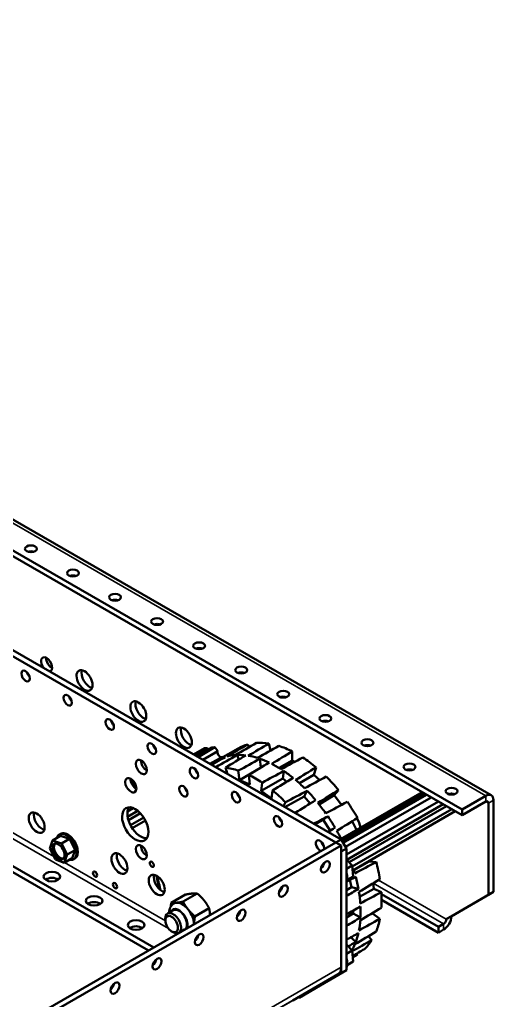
# Model space of a CAD drawing. Header units: inches. Extents: x 7.8 to 84, y 3.4 to 72.4.
# Drawn here: x 75.99 to 83.96, y 48.35 to 64.83 of the extents above; entities that cross this region are included whole.
import ezdxf

# ---------------------------------------------------------------- set-up
doc = ezdxf.new("R2010")
doc.units = ezdxf.units.IN
doc.header["$MEASUREMENT"] = 0
doc.layers.add('Visible (ANSI)', color=7, linetype='Continuous', lineweight=50)
doc.layers.add('Visible Narrow (ANSI)', color=7, linetype='Continuous', lineweight=35)

msp = doc.modelspace()

# ---------------------------------------------------------------- linework, layer by layer
at = {"layer": 'Visible (ANSI)'}
for p, q in [((83.919, 51.797), (61.291, 64.827)), ((60.802, 64.589), (83.43, 51.559)), ((60.802, 64.491), (83.43, 51.461)), ((81.397, 51.052), (58.946, 63.98)), ((81.308, 51.001), (58.858, 63.929)), ((72.204, 52.72), (78.249, 49.239)), ((72.204, 52.618), (78.16, 49.188)), ((78.917, 52.48), (79.099, 52.585)), ((78.938, 52.468), (79.149, 52.589)), ((78.97, 52.449), (79.225, 52.596)), ((78.991, 52.437), (79.275, 52.601)), ((79.149, 52.589), (79.099, 52.585)), ((79.666, 52.583), (79.202, 52.316)), ((79.275, 52.601), (79.225, 52.596)), ((79.326, 52.539), (79.275, 52.601)), ((79.826, 52.649), (79.846, 52.602)), ((80.181, 52.664), (80.208, 52.545)), ((79.07, 52.392), (79.326, 52.539)), ((79.191, 52.322), (79.402, 52.444)), ((79.409, 52.435), (79.402, 52.444)), ((79.652, 52.472), (79.677, 52.395)), ((80.031, 52.41), (80.048, 52.261)), ((80.575, 52.532), (80.575, 52.382)), ((79.291, 52.264), (79.29, 52.268)), ((79.326, 52.387), (79.333, 52.373)), ((79.451, 52.261), (79.485, 52.152)), ((79.687, 52.05), (80.041, 52.257)), ((80.575, 52.382), (80.354, 52.255)), ((80.575, 52.382), (80.618, 52.358)), ((80.977, 52.264), (80.94, 52.141)), ((78.962, 52.19), (78.974, 52.197)), ((78.979, 52.187), (78.968, 52.181)), ((79.457, 52.169), (79.476, 52.18)), ((79.687, 52.05), (79.668, 52.209)), ((79.843, 52.138), (79.862, 51.978)), ((80.052, 51.869), (80.416, 52.076)), ((80.433, 52.204), (80.416, 52.076)), ((80.416, 52.076), (80.485, 52.024)), ((80.94, 52.141), (80.696, 51.997)), ((80.94, 52.141), (81.039, 52.051)), ((77.86, 52.038), (77.929, 51.999)), ((77.876, 51.992), (77.949, 51.95)), ((77.937, 51.916), (77.954, 51.925)), ((79.862, 51.978), (79.687, 52.05)), ((80.052, 51.869), (80.07, 52.007)), ((80.226, 51.739), (80.052, 51.869)), ((80.245, 51.877), (80.226, 51.739)), ((80.452, 51.596), (80.774, 51.774)), ((80.825, 51.873), (80.774, 51.774)), ((80.774, 51.774), (80.879, 51.659)), ((81.282, 51.795), (81.029, 51.641)), ((81.352, 51.881), (81.282, 51.795)), ((81.282, 51.795), (81.405, 51.634)), ((81.386, 51.058), (82.757, 51.848)), ((81.402, 51.043), (82.779, 51.836)), ((81.418, 51.015), (82.811, 51.817)), ((81.429, 50.997), (82.832, 51.805)), ((81.468, 50.928), (82.911, 51.759)), ((83.236, 51.807), (83.264, 51.823)), ((83.827, 51.788), (83.43, 51.559)), ((77.806, 51.525), (77.902, 51.58)), ((80.428, 51.61), (80.463, 51.678)), ((81.485, 50.799), (83.032, 51.69)), ((81.492, 50.712), (83.111, 51.644)), ((81.533, 50.669), (83.169, 51.611)), ((83.827, 51.69), (83.43, 51.461)), ((83.872, 51.664), (83.872, 50.123)), ((83.956, 51.713), (83.956, 50.172)), ((77.808, 51.434), (77.98, 51.533)), ((77.821, 51.375), (78.024, 51.492)), ((77.855, 51.292), (78.079, 51.421)), ((80.623, 51.5), (80.622, 51.498)), ((81.175, 51.442), (81.096, 51.382)), ((81.585, 50.596), (83.258, 51.56)), ((81.592, 50.533), (83.316, 51.526)), ((83.43, 51.559), (83.43, 51.461)), ((77.884, 51.242), (78.107, 51.371)), ((80.955, 51.306), (81.096, 51.382)), ((81.096, 51.382), (81.21, 51.201)), ((81.582, 51.358), (81.657, 51.214)), ((76.682, 51.115), (76.547, 51.038)), ((76.681, 51.148), (76.66, 51.136)), ((76.829, 51.063), (76.682, 51.115)), ((81.308, 51.001), (70.171, 44.588)), ((81.397, 50.95), (70.26, 44.537)), ((76.547, 51.038), (76.498, 50.903)), ((76.695, 50.985), (76.547, 51.038)), ((76.829, 51.063), (76.695, 50.985)), ((76.792, 50.798), (76.695, 50.985)), ((76.927, 50.875), (76.829, 51.063)), ((81.397, 51.052), (81.308, 51.001)), ((81.397, 50.95), (81.308, 51.001)), ((81.485, 50.899), (81.397, 51.052)), ((81.397, 48.906), (81.397, 50.95)), ((76.498, 50.903), (76.595, 50.715)), ((76.743, 50.663), (76.792, 50.798)), ((76.927, 50.875), (76.792, 50.798)), ((76.877, 50.74), (76.927, 50.875)), ((81.397, 50.848), (81.485, 50.899)), ((81.397, 50.848), (81.397, 48.804)), ((81.485, 50.899), (81.485, 48.855)), ((76.595, 50.715), (76.743, 50.663)), ((76.877, 50.74), (76.743, 50.663)), ((76.92, 50.732), (76.899, 50.72)), ((81.077, 50.587), (81.061, 50.578)), ((81.485, 50.719), (81.583, 50.616)), ((81.485, 50.56), (81.583, 50.616)), ((81.583, 50.616), (81.602, 50.433)), ((81.866, 50.68), (81.611, 50.539)), ((81.863, 50.689), (81.866, 50.68)), ((81.866, 50.68), (81.984, 50.674)), ((81.497, 50.372), (81.602, 50.433)), ((81.544, 50.374), (81.571, 50.253)), ((81.934, 50.316), (81.945, 50.222)), ((78.542, 49.989), (78.78, 50.127)), ((78.741, 50.008), (78.979, 50.145)), ((80.37, 50.18), (80.354, 50.171)), ((81.485, 50.202), (81.571, 50.253)), ((81.571, 50.253), (81.687, 50.225)), ((81.945, 50.222), (81.708, 50.087)), ((81.945, 50.222), (82.073, 50.169)), ((83.032, 49.585), (82.075, 50.136)), ((83.872, 50.123), (83.165, 49.713)), ((83.956, 50.172), (83.249, 49.761)), ((83.956, 50.172), (83.872, 50.123)), ((83.032, 49.487), (82.078, 50.036)), ((78.48, 49.809), (78.579, 49.866)), ((78.939, 49.76), (79.178, 49.898)), ((79.663, 49.773), (79.647, 49.763)), ((81.485, 49.744), (81.601, 49.811)), ((81.601, 49.859), (81.601, 49.811)), ((81.601, 49.811), (81.722, 49.741)), ((81.92, 49.814), (82.048, 49.719)), ((78.441, 49.692), (78.441, 49.723)), ((83.032, 49.585), (83.12, 49.636)), ((83.249, 49.761), (83.165, 49.713)), ((78.547, 49.508), (78.574, 49.493)), ((78.668, 49.484), (78.766, 49.541)), ((83.032, 49.487), (83.032, 49.585)), ((83.032, 49.487), (83.12, 49.538)), ((78.956, 49.366), (78.939, 49.356)), ((81.485, 49.288), (81.583, 49.185)), ((81.557, 49.409), (81.643, 49.331)), ((81.852, 49.426), (81.911, 49.361)), ((81.485, 49.129), (81.583, 49.185)), ((81.583, 49.185), (81.602, 49.002)), ((81.662, 49.116), (81.594, 49.078)), ((81.663, 49.138), (81.673, 49.123)), ((78.249, 48.959), (78.232, 48.949)), ((81.497, 48.942), (81.602, 49.002)), ((80.583, 48.349), (81.345, 48.791)), ((81.397, 48.804), (80.69, 48.394)), ((81.485, 48.855), (80.778, 48.445)), ((81.485, 48.855), (81.397, 48.804)), ((77.542, 48.551), (77.525, 48.542)), ((80.778, 48.445), (80.69, 48.394)), ((80.69, 48.394), (80.674, 48.402))]:
    msp.add_line(p, q, dxfattribs=at)
for centre, major_axis, ratio in [((76.182, 55.936), (-0.1, 0), 0.575862), ((76.889, 55.529), (-0.1, 0), 0.575862), ((77.596, 55.122), (-0.1, 0), 0.575862), ((78.303, 54.714), (-0.1, 0), 0.575862), ((79.01, 54.307), (-0.1, 0), 0.575862), ((76.093, 53.8), (-0.0499, 0.0867), 0.578093), ((77.083, 53.724), (-0.095, 0.164), 0.578093), ((79.717, 53.9), (-0.1, 0), 0.575862), ((76.801, 53.392), (-0.0499, 0.0867), 0.578093), ((77.988, 53.202), (-0.095, 0.164), 0.578093), ((80.424, 53.493), (-0.1, 0), 0.575862), ((77.508, 52.985), (-0.0499, 0.0867), 0.578093), ((81.132, 53.086), (-0.1, 0), 0.575862), ((78.754, 52.762), (-0.095, 0.164), 0.578093), ((81.839, 52.678), (-0.1, 0), 0.575862), ((78.215, 52.578), (-0.0499, 0.0867), 0.578093), ((78.038, 52.271), (-0.066, 0.114), 0.578093), ((78.922, 52.171), (-0.0499, 0.0867), 0.578093), ((82.546, 52.271), (-0.1, 0), 0.575862), ((77.861, 51.964), (-0.066, 0.114), 0.578093), ((78.745, 51.864), (-0.0502, 0.0871), 0.578093), ((83.253, 51.864), (-0.1, 0), 0.575862), ((79.629, 51.764), (-0.0499, 0.0867), 0.578093), ((77.936, 51.308), (-0.156, 0.271), 0.578093), ((76.279, 51.336), (-0.095, 0.164), 0.578093), ((80.336, 51.356), (-0.0499, 0.0867), 0.578093), ((76.645, 50.85), (0.073, -0.127), 0.578093), ((78.038, 50.84), (-0.066, 0.114), 0.578093), ((77.67, 50.649), (-0.095, 0.164), 0.578093), ((78.215, 50.636), (-0.025, 0.0433), 0.578093), ((81.132, 50.593), (-0.0524, -0.091), 0.578093), ((76.535, 50.429), (-0.14, 0), 0.575862), ((77.26, 50.471), (-0.025, 0.0433), 0.578093), ((78.297, 50.289), (-0.095, 0.164), 0.578093), ((77.596, 50.277), (-0.025, 0.0433), 0.578093), ((80.424, 50.186), (-0.0524, -0.091), 0.578093), ((77.243, 50.022), (-0.14, 0), 0.575862), ((78.548, 49.631), (-0.075, 0.13), 0.578093), ((79.717, 49.779), (-0.0524, -0.091), 0.578093), ((77.95, 49.615), (-0.14, 0), 0.575862), ((79.01, 49.371), (-0.0524, -0.091), 0.578093), ((78.303, 48.964), (-0.0524, -0.091), 0.578093), ((77.596, 48.557), (-0.0524, -0.091), 0.578093)]:
    msp.add_ellipse(centre, major_axis=major_axis, ratio=ratio, dxfattribs=at)
for centre, major_axis, ratio, start_param, end_param in [((76.182, 55.838), (-0.1, 0), 0.575862, 4.161035, 5.263743), ((76.093, 55.832), (0.066, -0.114), 0.578093, 1.662426, 1.76259), ((76.889, 55.431), (-0.1, 0), 0.575862, 4.161035, 5.263743), ((77.596, 55.024), (-0.1, 0), 0.575862, 4.161035, 5.263743), ((77.508, 55.018), (0.066, -0.114), 0.578093, 1.662426, 1.76259), ((78.303, 54.616), (-0.1, 0), 0.575862, 4.161035, 5.263743), ((79.01, 54.209), (-0.1, 0), 0.575862, 4.161035, 5.263743), ((76.447, 53.994), (-0.066, 0.114), 0.578093, 2.9162, 8.083241), ((76.532, 54.043), (0.066, -0.114), 0.578093, 3.838155, 5.586623), ((77.168, 53.772), (0.095, -0.164), 0.578093, 3.604899, 5.819878), ((76.182, 53.851), (-0.0499, 0.0867), 0.578093, 1.08047, 2.061123), ((79.717, 53.802), (-0.1, 0), 0.575862, 4.161035, 5.263743), ((76.889, 53.443), (-0.0499, 0.0867), 0.578093, 1.08047, 2.061123), ((80.424, 53.395), (-0.1, 0), 0.575862, 4.161035, 5.263743), ((80.336, 53.389), (0.066, -0.114), 0.578093, 1.662426, 1.76259), ((78.073, 53.251), (0.095, -0.164), 0.578093, 3.604899, 5.819878), ((77.596, 53.036), (-0.0499, 0.0867), 0.578093, 1.08047, 2.061123), ((78.838, 52.81), (0.095, -0.164), 0.578093, 3.604899, 5.819878), ((81.132, 52.988), (-0.1, 0), 0.575862, 4.161035, 5.263743), ((78.303, 52.629), (-0.0499, 0.0867), 0.578093, 1.08047, 2.061123), ((79.187, 52.593), (-0.0312, 0.0542), 0.578093, 1.310931, 1.830662), ((77.288, 48.906), (-52.813, -30.909), 0.031922, 4.645643, 4.652201), ((77.288, 48.906), (-55.195, -31.307), 0.030837, 4.646209, 4.652767), ((80.664, 50.85), (-0.998, 1.733), 0.578093, 6.13346, 6.283185), ((77.288, 48.906), (-52.644, -31.437), 0.028513, 4.64039, 4.646948), ((80.664, 50.85), (-0.998, 1.733), 0.578093, 5.847861, 6.008379), ((77.288, 48.906), (-55.358, -30.793), 0.027867, 4.641545, 4.648104), ((80.664, 50.85), (-0.998, 1.733), 0.578093, 5.562262, 5.722779), ((81.839, 52.58), (-0.1, 0), 0.575862, 4.161035, 5.263743), ((83.332, 52.386), (-52.937, -30.648), 0.032615, 4.766984, 4.771275), ((83.332, 52.386), (-55.288, -31.049), 0.02964, 4.762352, 4.76891), ((79.364, 52.491), (0.0312, -0.0542), 0.578093, 3.405326, 6.019452), ((80.31, 50.646), (-0.998, 1.733), 0.578093, 6.157736, 6.269702), ((83.332, 52.386), (-52.714, -31.173), 0.030542, 4.761454, 4.768012), ((80.31, 50.646), (-0.998, 1.733), 0.578093, 6.014937, 6.126902), ((80.31, 50.646), (-0.998, 1.733), 0.578093, 5.872137, 5.984103), ((83.332, 52.386), (-55.398, -30.541), 0.025544, 4.757918, 4.764477), ((80.31, 50.646), (0.998, -1.733), 0.578093, 2.587745, 2.69971), ((80.31, 50.646), (-0.998, 1.733), 0.578093, 5.586538, 5.698503), ((77.288, 48.906), (-52.587, -31.934), 0.022718, 4.636053, 4.642612), ((77.288, 48.906), (-55.419, -30.305), 0.022716, 4.637425, 4.643982), ((80.664, 50.85), (-0.998, 1.733), 0.578093, 5.276662, 5.43718), ((78.126, 52.322), (-0.066, 0.114), 0.578093, 0.731945, 2.409648), ((79.01, 52.222), (-0.0499, 0.0867), 0.578093, 1.08047, 2.061123), ((83.332, 52.386), (-55.075, -31.558), 0.031436, 4.767176, 4.769426), ((79.957, 50.442), (-0.998, 1.733), 0.578093, 5.990661, 5.994818), ((79.957, 50.442), (-0.998, 1.733), 0.578093, 5.705061, 5.865579), ((83.332, 52.386), (-52.601, -31.692), 0.025884, 4.756604, 4.763162), ((80.31, 50.646), (-0.998, 1.733), 0.578093, 5.443738, 5.555704), ((77.288, 48.906), (-52.65, -32.361), 0.015091, 4.633004, 4.639562), ((77.95, 52.015), (-0.066, 0.114), 0.578093, 0.731945, 2.409648), ((83.332, 52.386), (-55.075, -31.558), 0.031436, 4.773496, 4.773692), ((79.957, 50.442), (-0.998, 1.733), 0.578093, 5.419462, 5.57998), ((83.332, 52.386), (-55.405, -30.08), 0.019425, 4.754195, 4.760752), ((83.332, 52.386), (-52.603, -32.158), 0.019092, 4.752874, 4.759432), ((80.31, 50.646), (-0.998, 1.733), 0.578093, 5.300938, 5.412904), ((77.288, 48.906), (-55.363, -29.876), 0.015731, 4.634163, 4.640721), ((80.664, 50.85), (-0.998, 1.733), 0.578093, 4.991063, 5.151581), ((82.546, 52.173), (-0.1, 0), 0.575862, 4.161035, 5.263743), ((78.834, 51.915), (0.0502, -0.0871), 0.578093, 4.212822, 5.211956), ((80.31, 50.646), (0.998, -1.733), 0.578093, 2.016546, 2.128512), ((79.717, 51.815), (-0.0499, 0.0867), 0.578093, 1.08047, 2.061123), ((79.957, 50.442), (-0.998, 1.733), 0.578093, 5.133863, 5.29438), ((83.332, 52.386), (-55.293, -29.694), 0.011701, 4.751461, 4.75802), ((80.31, 50.646), (-0.998, 1.733), 0.578093, 5.015339, 5.127305), ((77.288, 48.906), (-52.823, -32.682), 0.006329, 4.631456, 4.638014), ((83.253, 51.766), (-0.1, 0), 0.575862, 4.161035, 5.263743), ((83.827, 51.639), (0.091, 0.158), 0.578093, 5.495853, 7.06665), ((78.025, 51.359), (-0.156, 0.271), 0.578093, 0.286188, 2.855405), ((83.332, 52.386), (-52.724, -32.537), 0.010805, 4.750562, 4.75712), ((80.31, 50.646), (0.998, -1.733), 0.578093, 1.730947, 1.842912), ((77.288, 48.906), (-55.202, -29.544), 0.007409, 4.632031, 4.638589), ((81.468, 51.313), (0.187, -0.325), 0.578093, 2.538651, 2.648249), ((80.664, 50.85), (-0.998, 1.733), 0.578093, 4.705464, 4.865981), ((83.827, 51.639), (0.0312, 0.0542), 0.578093, 5.495853, 7.06665), ((76.367, 51.387), (-0.095, 0.164), 0.578093, 0.484233, 2.657359), ((80.424, 51.407), (-0.0499, 0.0867), 0.578093, 1.08047, 2.061123), ((79.957, 50.442), (-0.998, 1.733), 0.578093, 5.004623, 5.008781), ((83.332, 52.386), (-55.085, -29.423), 0.002935, 4.749992, 4.754282), ((80.31, 50.646), (-0.998, 1.733), 0.578093, 4.72974, 4.841705), ((77.289, 48.906), (-53.09, -32.871), 0.002812, 1.645169, 1.651727), ((83.332, 52.386), (-52.945, -32.794), 0.001758, 4.74979, 4.75204), ((81.468, 51.313), (0.187, -0.325), 0.578093, 1.070338, 1.532878), ((76.779, 50.928), (0.12, -0.208), 0.578093, 5.789315, 9.918648), ((76.801, 50.94), (0.12, -0.208), 0.578093, 0, 3.141593), ((80.31, 50.646), (0.998, -1.733), 0.578093, 1.480707, 1.557313), ((76.672, 50.866), (-0.073, 0.127), 0.578093, 0.183717, 2.957875), ((78.126, 50.891), (-0.066, 0.114), 0.578093, 0.731945, 2.409648), ((81.043, 50.949), (-0.0499, 0.0867), 0.578093, 3.646259, 8.920112), ((81.132, 51), (-0.0499, 0.0867), 0.578093, 1.08047, 2.061123), ((77.759, 50.7), (-0.095, 0.164), 0.578093, 0.484233, 2.657359), ((81.043, 50.644), (-0.0524, -0.091), 0.578093, 0.997598, 2.143995), ((77.288, 48.906), (-54.608, -29.269), 0.010686, 1.64461, 1.651168), ((80.664, 50.85), (-0.998, 1.733), 0.578093, 4.134265, 4.294783), ((78.385, 50.339), (-0.095, 0.164), 0.578093, 0.484233, 2.657359), ((81.33, 50.502), (0.12, -0.208), 0.578093, 0.376194, 1.19847), ((83.332, 52.386), (-54.422, -29.293), 0.014979, 1.52887, 1.531686), ((80.31, 50.646), (0.998, -1.733), 0.578093, 1.159748, 1.193228), ((80.31, 50.646), (-0.998, 1.733), 0.578093, 4.158541, 4.270507), ((76.535, 50.327), (0.14, 0), 0.575862, 0.686445, 2.455147), ((80.336, 50.237), (-0.0524, -0.091), 0.578093, 0.997598, 2.143995), ((77.288, 48.906), (-53.821, -32.824), 0.01933, 1.641003, 1.647561), ((83.332, 52.386), (-53.623, -32.889), 0.015626, 1.526765, 1.530536), ((80.31, 50.646), (0.998, -1.733), 0.578093, 0.874149, 0.986114), ((77.288, 48.906), (-54.226, -29.355), 0.018989, 1.642321, 1.648879), ((80.664, 50.85), (-0.998, 1.733), 0.578093, 3.848666, 4.009183), ((77.243, 49.92), (0.14, 0), 0.575862, 0.686445, 2.455147), ((78.726, 49.734), (-0.14, 0.244), 0.578093, 6.02332, 6.283185), ((78.726, 49.734), (-0.14, 0.244), 0.578093, 4.976122, 6.02332), ((78.574, 49.646), (-0.094, 0.162), 0.578093, 2.354261, 7.070517), ((78.673, 49.703), (-0.094, 0.162), 0.578093, 6.060903, 6.283185), ((78.673, 49.703), (-0.094, 0.162), 0.578093, 4.938538, 6.060903), ((78.673, 49.703), (0.094, -0.162), 0.578093, 0.186183, 1.796946), ((78.726, 49.734), (0.14, -0.244), 0.578093, 0.82638, 1.834529), ((79.629, 49.829), (-0.0524, -0.091), 0.578093, 0.997598, 2.143995), ((83.332, 52.386), (-54.023, -29.452), 0.022626, 1.524268, 1.528658), ((77.288, 48.906), (-54.221, -32.591), 0.025476, 1.637287, 1.643844), ((80.31, 50.646), (-0.998, 1.733), 0.578093, 3.872942, 3.984907), ((83.332, 52.386), (-54.019, -32.722), 0.022631, 1.522897, 1.527286), ((77.289, 48.906), (-53.816, -29.582), 0.025804, 1.638602, 1.645161), ((80.31, 50.646), (0.998, -1.733), 0.578093, 0.588549, 0.700515), ((80.664, 50.85), (-0.998, 1.733), 0.578093, 3.563066, 3.723584), ((83.12, 49.687), (-0.091, -0.158), 0.578093, 0.783464, 2.354261), ((83.12, 49.687), (-0.0312, -0.0542), 0.578093, 0.783464, 2.354261), ((77.95, 49.513), (0.14, 0), 0.575862, 0.686445, 2.455147), ((78.673, 49.703), (0.094, -0.162), 0.578093, 0, 0.186183), ((78.922, 49.422), (-0.0524, -0.091), 0.578093, 0.997598, 2.143995), ((83.332, 52.386), (-53.618, -29.748), 0.02845, 1.520567, 1.524338), ((77.288, 48.906), (-54.601, -32.24), 0.0296, 1.632862, 1.63942), ((80.31, 50.646), (-0.998, 1.733), 0.578093, 3.587342, 3.699308), ((83.332, 52.386), (-54.415, -32.429), 0.027812, 1.52085, 1.523176), ((80.31, 50.646), (0.998, -1.733), 0.578093, 0.327771, 0.414916), ((77.288, 48.906), (-53.427, -29.941), 0.030496, 1.634182, 1.640325), ((80.664, 50.85), (0.998, -1.733), 0.578093, 0.135874, 0.296392), ((77.288, 48.906), (-54.934, -31.801), 0.031427, 1.631021, 1.6346), ((77.288, 48.906), (-53.082, -30.395), 0.032605, 1.633323, 1.634801), ((80.664, 50.85), (0.998, -1.733), 0.578093, 0, 0.010793), ((78.215, 49.015), (-0.0524, -0.091), 0.578093, 0.997598, 2.143995), ((81.33, 49.071), (0.12, -0.208), 0.578093, 0.376194, 1.19847), ((81.22, 49.008), (0.125, -0.217), 0.578093, 0.001934, 0.787332), ((77.508, 48.608), (-0.0524, -0.091), 0.578093, 0.997598, 2.143995)]:
    msp.add_ellipse(centre, major_axis=major_axis, ratio=ratio, start_param=start_param, end_param=end_param, dxfattribs=at)
for points in [[(78.296, 50.444), (78.307, 50.37), (78.322, 50.294), (78.342, 50.218)], [(78.696, 49.496), (78.694, 49.497), (78.693, 49.497), (78.692, 49.498)]]:
    msp.add_open_spline(points, degree=3, dxfattribs=at)
for points, weights in [([(78.894, 50.144), (78.848, 50.14), (78.78, 50.127)], [2.58969627547, 2.58969627547, 2.40376444832]), ([(78.979, 50.145), (78.94, 50.148), (78.894, 50.144)], [2.40376444832, 2.58969627547, 2.58969627547]), ([(79.093, 50.029), (79.046, 50.087), (78.979, 50.145)], [2.58969627547, 2.58969627547, 2.40376444832]), ([(78.532, 49.924), (78.535, 49.954), (78.542, 49.989)], [2.52788657366, 2.4824937065, 2.40376444832]), ([(78.542, 49.989), (78.581, 49.986), (78.627, 49.99)], [2.40376444832, 2.58969627547, 2.58969627547]), ([(78.627, 49.99), (78.673, 49.994), (78.741, 50.008)], [2.58969627547, 2.58969627547, 2.40376444832]), ([(78.741, 50.008), (78.779, 49.933), (78.826, 49.876)], [2.40376444832, 2.58969627547, 2.58969627547]), ([(79.178, 49.898), (79.139, 49.972), (79.093, 50.029)], [2.40376444832, 2.58969627547, 2.58969627547]), ([(78.826, 49.876), (78.872, 49.818), (78.939, 49.76)], [2.58969627547, 2.58969627547, 2.40376444832]), ([(79.192, 49.782), (79.191, 49.839), (79.178, 49.898)], [2.58867167837, 2.57589391296, 2.40376444832]), ([(78.939, 49.76), (78.926, 49.686), (78.925, 49.629)], [2.40376444832, 2.57589391296, 2.58867167837])]:
    msp.add_rational_spline(points, weights, degree=2, dxfattribs=at)
msp.add_open_spline([(78.505, 49.823), (78.506, 49.839), (78.507, 49.856), (78.517, 49.896), (78.527, 49.92), (78.555, 49.955), (78.569, 49.968), (78.586, 49.978)], degree=3, knots=[3.1645866, 3.1645866, 3.1645866, 3.1645866, 3.3747283, 3.3747283, 3.700223, 3.700223, 3.9289245, 3.9289245, 3.9289245, 3.9289245], dxfattribs=at)
at = {"layer": 'Visible Narrow (ANSI)'}
for p, q in [((61.2, 64.818), (83.827, 51.788)), ((72.558, 53.076), (76.569, 50.767)), ((78.494, 49.556), (72.514, 53)), ((83.827, 51.69), (83.827, 51.788)), ((83.872, 51.664), (83.827, 51.69)), ((83.956, 51.713), (83.872, 51.664)), ((76.746, 50.665), (78.442, 49.688)), ((81.937, 50.318), (83.12, 49.636)), ((82.023, 50.37), (83.165, 49.713)), ((83.12, 49.636), (83.12, 49.538)), ((78.647, 49.468), (78.635, 49.475)), ((78.953, 49.394), (78.97, 49.384)), ((81.397, 48.906), (70.26, 42.493)), ((81.345, 48.791), (70.26, 42.408)), ((80.583, 48.349), (70.26, 42.405))]:
    msp.add_line(p, q, dxfattribs=at)
for centre, major_axis, start_param, end_param in [((79.295, 50.061), (0.698, -1.212), 4.100479, 4.285963), ((78.673, 49.703), (-0.103, 0.178), 3.528021, 6.707327), ((78.673, 49.703), (0.103, -0.178), 5.859044, 5.896757)]:
    msp.add_ellipse(centre, major_axis=major_axis, ratio=0.578093, start_param=start_param, end_param=end_param, dxfattribs=at)

doc.saveas('drawing.dxf')
